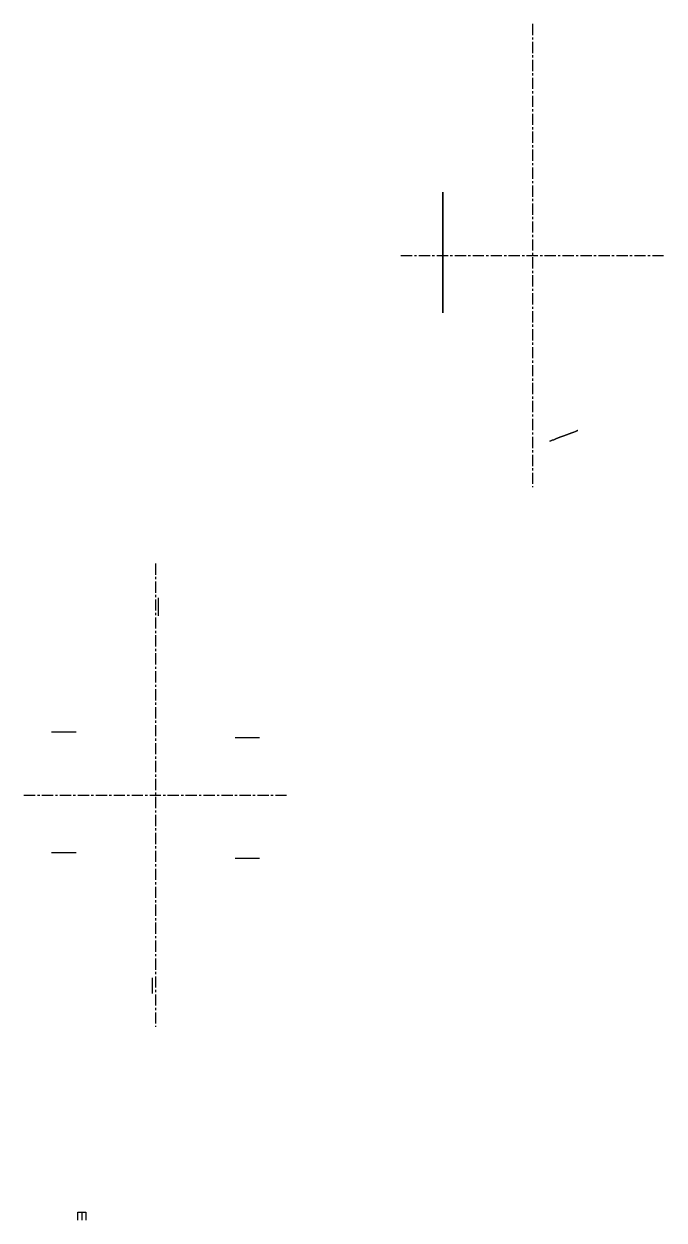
# Model space of a CAD drawing. Extents: x -970 to 14357, y -5073 to 1980.
# Drawn here: x 1509 to 2364, y 381 to 1980 of the extents above; entities that cross this region are included whole.
import ezdxf

# ---------------------------------------------------------------- set-up
doc = ezdxf.new("R2010")
doc.units = 0
doc.header["$LTSCALE"] = 12
doc.header["$MEASUREMENT"] = 0
doc.linetypes.add('CENTER', pattern=[2, 1.25, -0.25, 0.25, -0.25])
doc.layers.get('Defpoints').update_dxf_attribs({"linetype": 'CONTINUOUS'})
for name, color, linetype in [('CENTER', 6, 'CENTER'), ('COVER', 3, 'CONTINUOUS'), ('EXTERNALS', 3, 'CONTINUOUS'), ('NECK', 242, 'CONTINUOUS')]:
    doc.layers.add(name, color=color, linetype=linetype)

# ---------------------------------------------------------------- blocks, each defined once
blk = doc.blocks.new('A$C0cc3ad11')
at = {"layer": 'CENTER'}
for p, q in [((4, 574.8), (4, -44.4)), ((-171.8, 265.2), (179.8, 265.2))]:
    blk.add_line(p, q, dxfattribs=at)

msp = doc.modelspace()

# ---------------------------------------------------------------- linework, layer by layer
at = {"layer": 'CENTER'}
for p, q in [((2012.50426, 1669.97852, 72), (2364.15715, 1669.97852, 72)), ((1508.84401, 948.69673, 72), (1860.4969, 948.69673, 72))]:
    msp.add_line(p, q, dxfattribs=at)
at = {"layer": 'COVER', "extrusion": (-1, 0, 0)}
for p, q in [((2068.5807, 1754.47852, 103.5), (2068.5807, 1754.47852, 72)), ((2068.5807, 1754.47852, 72), (2068.5807, 1593.47852, 72)), ((2068.5807, 1593.47852, 103.5), (2068.5807, 1754.47852, 103.5)), ((2068.5807, 1593.47852, 103.5), (2068.5807, 1593.47852, 72))]:
    msp.add_line(p, q, dxfattribs=at)
at = {"layer": 'Defpoints'}
for p, q in [((1688.67046, 1188.16855), (1688.67046, 1212.35587)), ((1545.70836, 1033.19673), (1578.47163, 1033.19673)), ((1823.63256, 1025.19673), (1790.86928, 1025.19673)), ((1545.70836, 872.19673), (1578.47163, 872.19673)), ((1823.63256, 864.19673), (1790.86928, 864.19673)), ((1680.67046, 683.52245), (1680.67046, 704.67705))]:
    msp.add_line(p, q, dxfattribs=at)
at = {"layer": 'EXTERNALS', "extrusion": (-1, 0, 6.12323e-17)}
for q in [(1586.1433, 391.07547, 12.38621), (1586.1433, 380.65197, 3.79384)]:
    msp.add_line((1586.1433, 391.07547), q, dxfattribs=at)
at = {"layer": 'EXTERNALS'}
msp.add_lwpolyline([(1580.7683, 380.65197), (1580.7683, 391.07547), (1591.5183, 391.07547), (1591.5183, 380.65197)], dxfattribs=at)
at = {"layer": 'NECK', "extrusion": (-0.358368, 0.93358, -4.44089e-16), "elevation": 534.81121}
msp.add_lwpolyline([(-2573.98744, 23.81447, -1), (-2614.3024, 23.81447), (-2614.3024, 55.31053, -1), (-2573.98744, 55.31053)], format="xyb", close=True, dxfattribs=at)

# ---------------------------------------------------------------- block references
at = {"layer": 'COVER'}
for p in [(2184.3307, 1404.80424, 72), (1680.67046, 683.52245, 72)]:
    msp.add_blockref('A$C0cc3ad11', p, dxfattribs=at)

doc.saveas('drawing.dxf')
